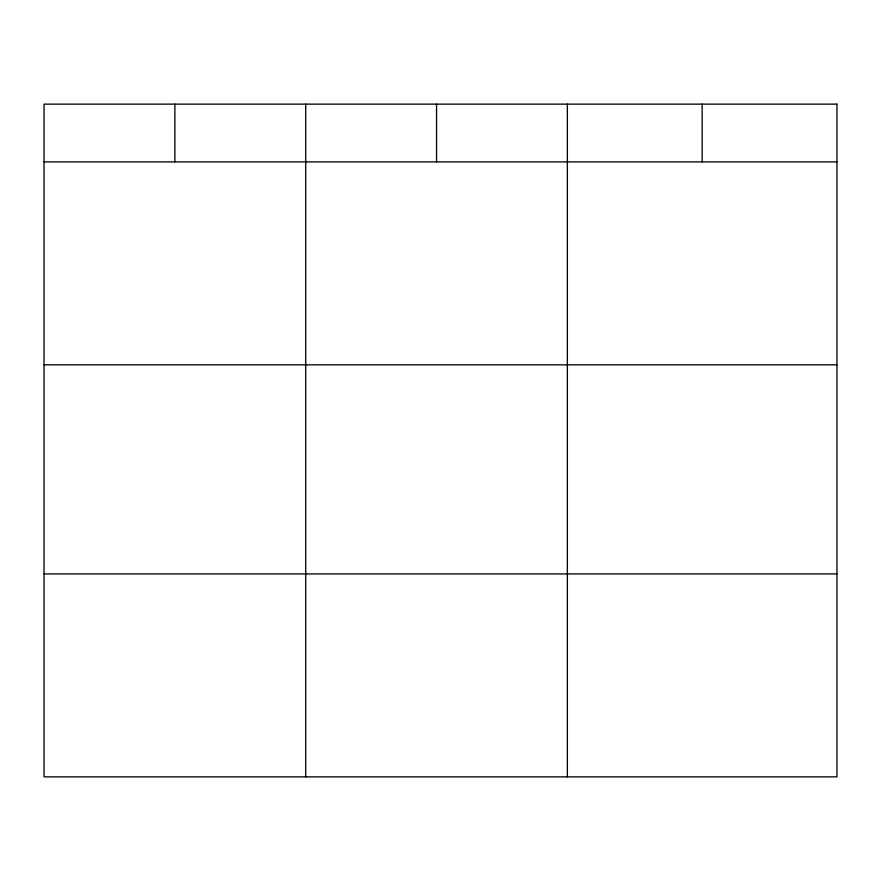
<?xml version="1.0" encoding="UTF-8"?>
<svg xmlns="http://www.w3.org/2000/svg" width="881" height="881" viewBox="0 0 881 881"><rect width="100%" height="100%" fill="white"/><g stroke="black" fill="none" stroke-linecap="round" stroke-linejoin="round"><path stroke-width="1.32" d="M44.05 161.895L836.95 161.895M44.05 364.833L836.95 364.833M44.05 573.927L836.95 573.927M702.157 104.134L702.157 161.895M567.364 104.134L567.364 776.866M436.536 104.134L436.536 161.895M305.707 104.134L305.707 776.866M174.879 104.134L174.879 161.895M836.95 104.134L44.05 104.134L44.05 776.866L836.95 776.866L836.95 104.134"/></g></svg>
